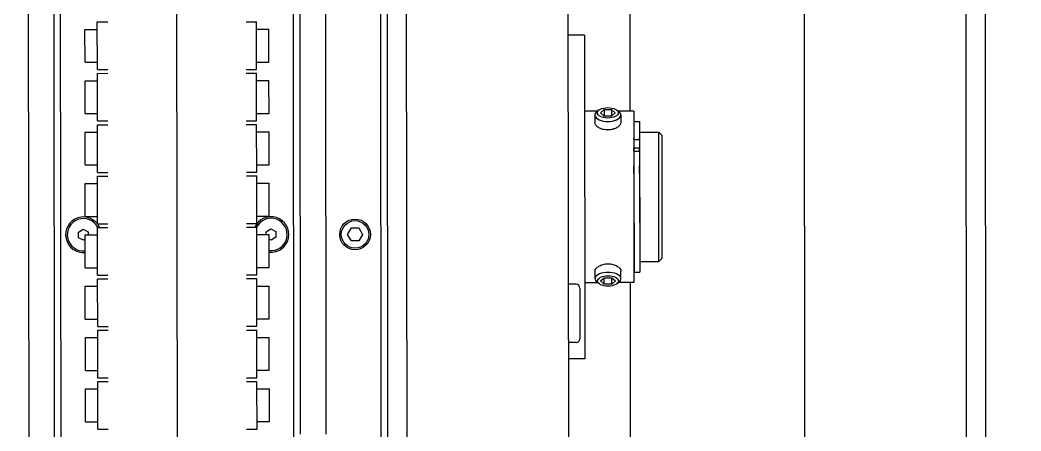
# Model space of a CAD drawing. Header units: feet. Extents: x -99009 to 3252343, y -11094690 to 9035152.
# Drawn here: x 2520354.7 to 2520664.2, y -1972361.6 to -1972234.6 of the extents above; entities that cross this region are included whole.
import ezdxf

# ---------------------------------------------------------------- set-up
doc = ezdxf.new("R2010")
doc.units = ezdxf.units.FT
for name, color, linetype in [('1', 1, 'Continuous'), ('K-LINE', 7, 'Continuous'), ('栗本図面枠', 7, 'Continuous')]:
    doc.layers.add(name, color=color, linetype=linetype)

# ---------------------------------------------------------------- blocks, each defined once
blk = doc.blocks.new('K24582845e8a56')
at = {"layer": '栗本図面枠', "color": 1}
for p, q in [((-3309.55, 250), (-4554.55, 250)), ((-3309.55, 244), (-4548.55, 244)), ((-3359.55, 194), (-4498.55, 194)), ((-4250.55, 149.95), (-4251.55, 148.95)), ((-4211.55, 148.95), (-4251.55, 148.95)), ((-4251.55, 143.1), (-4251.55, 148.95)), ((-4212.55, 149.95), (-4250.55, 149.95)), ((-4212.55, 149.95), (-4211.55, 148.95)), ((-4211.55, 143.1), (-4211.55, 148.95)), ((-4254.85, 143), (-4249.61, 143)), ((-4254.85, 141.25), (-4254.85, 143)), ((-4211.55, 143.1), (-4251.55, 143.1)), ((-4250.3, 143), (-4250.3, 143.1)), ((-4249.25, 143), (-4249.61, 143)), ((-4249.25, 143), (-4248.39, 143)), ((-4249.25, 141.25), (-4249.25, 143)), ((-4248.39, 143), (-4246.69, 143)), ((-4245.66, 143), (-4246.69, 143)), ((-4246.69, 141.25), (-4246.69, 143)), ((-4245.66, 143), (-4243.8, 143)), ((-4245.66, 141.25), (-4245.66, 143)), ((-4243.8, 143), (-4241.11, 143)), ((-4238.81, 143), (-4241.11, 143)), ((-4238.81, 143), (-4208.25, 143)), ((-4212.8, 143), (-4212.8, 143.1)), ((-4208.25, 141.25), (-4208.25, 143)), ((-4467.05, 140), (-4258.05, 140)), ((-4258.05, 141.2), (-4205.05, 141.2)), ((-4258.05, 141.2), (-4258.05, 136.43)), ((-4254.85, 141.25), (-4249.61, 141.25)), ((-4251.55, 141.2), (-4251.55, 141.25)), ((-4249.25, 141.25), (-4249.61, 141.25)), ((-4249.25, 141.25), (-4248.39, 141.25)), ((-4248.39, 141.25), (-4246.69, 141.25)), ((-4245.66, 141.25), (-4246.69, 141.25)), ((-4245.66, 141.25), (-4243.8, 141.25)), ((-4243.8, 141.25), (-4241.11, 141.25)), ((-4238.81, 141.25), (-4241.11, 141.25)), ((-4238.81, 141.25), (-4208.25, 141.25)), ((-4211.55, 141.2), (-4211.55, 141.25)), ((-4205.05, 141.2), (-4205.05, 136.43)), ((-4205.05, 140), (-4125.62, 140)), ((-4258.47, 135.84), (-4258.02, 136.47)), ((-4256.87, 137.2), (-4254.5, 137.2)), ((-4206.24, 137.2), (-4208.6, 137.2)), ((-4204.64, 135.84), (-4205.08, 136.47)), ((-4258.53, 134.35), (-4257.53, 135.51)), ((-4258.53, 134.35), (-4256.53, 134.35)), ((-4258.53, 132.05), (-4258.53, 134.35)), ((-4257.53, 135.51), (-4256.53, 134.35)), ((-4256.53, 134.35), (-4256.53, 132.05)), ((-4206.57, 134.35), (-4205.57, 135.51)), ((-4204.57, 134.35), (-4206.57, 134.35)), ((-4206.57, 132.05), (-4206.57, 134.35)), ((-4205.57, 135.51), (-4204.57, 134.35)), ((-4204.57, 134.35), (-4204.57, 132.05)), ((-4258.53, 132.05), (-4256.53, 132.05)), ((-4257.53, 130.89), (-4258.53, 132.05)), ((-4258.47, 130.56), (-4258.02, 129.93)), ((-4256.53, 132.05), (-4257.53, 130.89)), ((-4204.57, 132.05), (-4206.57, 132.05)), ((-4205.57, 130.89), (-4206.57, 132.05)), ((-4204.57, 132.05), (-4205.57, 130.89)), ((-4204.64, 130.56), (-4205.08, 129.93)), ((-4258.05, 129.97), (-4258.05, 126)), ((-4256.87, 129.2), (-4254.5, 129.2)), ((-4206.24, 129.2), (-4208.6, 129.2)), ((-4205.05, 129.97), (-4205.05, 126)), ((-4281.55, 126), (-4181.55, 126)), ((-4281.55, 126), (-4281.55, 121)), ((-4203.35, 124.5), (-4187.75, 124.5)), ((-4181.55, 126), (-4181.55, 121)), ((-4138.61, 121), (-4512.61, 121)), ((-4204.55, 123.3), (-4204.55, 121)), ((-4186.55, 123.3), (-4186.55, 121)), ((-4063.31, 71), (-5150.61, 71)), ((-5150.61, 65), (-4063.31, 65)), ((-4099.26, 63), (-5294.05, 63)), ((-4222.05, 56.15), (-4220.05, 57.31)), ((-4222.05, 53.85), (-4222.05, 56.15)), ((-4220.05, 57.31), (-4218.05, 56.15)), ((-4218.05, 56.15), (-4218.05, 53.85)), ((-4220.05, 52.69), (-4222.05, 53.85)), ((-4218.05, 53.85), (-4220.05, 52.69)), ((-4158.3, 46), (-5294.05, 46)), ((-5294.05, 38), (-4158.3, 38)), ((-4118.88, 36), (-5194.05, 36)), ((-4273.35, 28.44), (-4283.51, 28.44)), ((-4283.51, 24.61), (-4283.51, 28.44)), ((-4273.35, 24.61), (-4273.35, 28.44)), ((-4257.47, 28.44), (-4267.63, 28.44)), ((-4267.63, 24.61), (-4267.63, 28.44)), ((-4257.47, 24.61), (-4257.47, 28.44)), ((-4241.6, 28.44), (-4251.76, 28.44)), ((-4251.76, 24.61), (-4251.76, 28.44)), ((-4241.6, 24.61), (-4241.6, 28.44)), ((-4225.72, 28.44), (-4235.88, 28.44)), ((-4235.88, 24.61), (-4235.88, 28.44)), ((-4225.72, 24.61), (-4225.72, 28.44)), ((-4221.78, 28.94), (-4220.97, 30.47)), ((-4220.87, 27.47), (-4221.78, 28.94)), ((-4220.97, 30.47), (-4219.24, 30.53)), ((-4209.85, 28.44), (-4220.01, 28.44)), ((-4220.01, 24.61), (-4220.01, 28.44)), ((-4219.24, 30.53), (-4218.32, 29.06)), ((-4218.32, 29.06), (-4218.65, 28.44)), ((-4209.85, 24.61), (-4209.85, 28.44)), ((-4193.97, 28.44), (-4204.13, 28.44)), ((-4204.13, 24.61), (-4204.13, 28.44)), ((-4193.97, 24.61), (-4193.97, 28.44)), ((-4178.1, 28.44), (-4188.26, 28.44)), ((-4188.26, 24.61), (-4188.26, 28.44)), ((-4178.1, 24.61), (-4178.1, 28.44)), ((-4162.22, 28.44), (-4172.38, 28.44)), ((-4172.38, 24.61), (-4172.38, 28.44)), ((-4162.22, 24.61), (-4162.22, 28.44)), ((-4220.01, 27.5), (-4220.87, 27.47)), ((-4271.06, 24.61), (-4285.79, 24.61)), ((-4285.79, 21.41), (-4285.79, 24.61)), ((-4271.06, 21.41), (-4271.06, 24.61)), ((-4255.19, 24.61), (-4269.92, 24.61)), ((-4269.92, 21.41), (-4269.92, 24.61)), ((-4255.19, 21.41), (-4255.19, 24.61)), ((-4239.31, 24.61), (-4254.04, 24.61)), ((-4254.04, 21.41), (-4254.04, 24.61)), ((-4239.31, 21.41), (-4239.31, 24.61)), ((-4223.44, 24.61), (-4238.17, 24.61)), ((-4238.17, 21.41), (-4238.17, 24.61)), ((-4223.44, 21.41), (-4223.44, 24.61)), ((-4207.56, 24.61), (-4222.29, 24.61)), ((-4222.29, 21.41), (-4222.29, 24.61)), ((-4207.56, 21.41), (-4207.56, 24.61)), ((-4191.69, 24.61), (-4206.42, 24.61)), ((-4206.42, 21.41), (-4206.42, 24.61)), ((-4191.69, 21.41), (-4191.69, 24.61)), ((-4175.81, 24.61), (-4190.54, 24.61)), ((-4190.54, 21.41), (-4190.54, 24.61)), ((-4175.81, 21.41), (-4175.81, 24.61)), ((-4159.94, 24.61), (-4174.67, 24.61)), ((-4174.67, 21.41), (-4174.67, 24.61)), ((-4159.94, 21.41), (-4159.94, 24.61)), ((-3264.58, 0), (-4586.7, 0)), ((-4285.79, -24.62), (-4285.79, -21.42)), ((-4271.06, -24.62), (-4271.06, -21.42)), ((-4269.92, -24.62), (-4269.92, -21.42)), ((-4255.19, -24.62), (-4255.19, -21.42)), ((-4254.04, -24.62), (-4254.04, -21.42)), ((-4239.31, -24.62), (-4239.31, -21.42)), ((-4238.17, -24.62), (-4238.17, -21.42)), ((-4223.44, -24.62), (-4223.44, -21.42)), ((-4222.29, -24.62), (-4222.29, -21.42)), ((-4207.56, -24.62), (-4207.56, -21.42)), ((-4206.42, -24.62), (-4206.42, -21.42)), ((-4191.69, -24.62), (-4191.69, -21.42)), ((-4190.54, -24.62), (-4190.54, -21.42)), ((-4175.81, -24.62), (-4175.81, -21.42)), ((-4174.67, -24.62), (-4174.67, -21.42)), ((-4159.94, -24.62), (-4159.94, -21.42)), ((-4271.06, -24.62), (-4285.79, -24.62)), ((-4283.51, -28.44), (-4283.51, -24.62)), ((-4273.35, -28.44), (-4273.35, -24.62)), ((-4255.19, -24.62), (-4269.92, -24.62)), ((-4267.63, -28.44), (-4267.63, -24.62)), ((-4257.47, -28.44), (-4257.47, -24.62)), ((-4239.31, -24.62), (-4254.04, -24.62)), ((-4251.76, -28.44), (-4251.76, -24.62)), ((-4241.6, -28.44), (-4241.6, -24.62)), ((-4223.44, -24.62), (-4238.17, -24.62)), ((-4235.88, -28.44), (-4235.88, -24.62)), ((-4225.72, -28.44), (-4225.72, -24.62)), ((-4207.56, -24.62), (-4222.29, -24.62)), ((-4220.01, -28.44), (-4220.01, -24.62)), ((-4209.85, -28.44), (-4209.85, -24.62)), ((-4191.69, -24.62), (-4206.42, -24.62)), ((-4204.13, -28.44), (-4204.13, -24.62)), ((-4193.97, -28.44), (-4193.97, -24.62)), ((-4175.81, -24.62), (-4190.54, -24.62)), ((-4188.26, -28.44), (-4188.26, -24.62)), ((-4178.1, -28.44), (-4178.1, -24.62)), ((-4159.94, -24.62), (-4174.67, -24.62)), ((-4172.38, -28.44), (-4172.38, -24.62)), ((-4162.22, -28.44), (-4162.22, -24.62)), ((-4221.78, -29.06), (-4220.97, -27.53)), ((-4220.97, -27.53), (-4220.01, -27.5)), ((-4273.35, -28.44), (-4283.51, -28.44)), ((-4257.47, -28.44), (-4267.63, -28.44)), ((-4241.6, -28.44), (-4251.76, -28.44)), ((-4225.72, -28.44), (-4235.88, -28.44)), ((-4220.87, -30.53), (-4221.78, -29.06)), ((-4219.14, -30.47), (-4220.87, -30.53)), ((-4209.85, -28.44), (-4220.01, -28.44)), ((-4218.32, -28.94), (-4219.14, -30.47)), ((-4218.63, -28.44), (-4218.32, -28.94)), ((-4193.97, -28.44), (-4204.13, -28.44)), ((-4178.1, -28.44), (-4188.26, -28.44)), ((-4162.22, -28.44), (-4172.38, -28.44)), ((-4005.55, -36), (-5194.05, -36)), ((-4005.5, -38), (-5294.05, -38)), ((-5294.05, -46), (-4003.38, -46))]:
    blk.add_line(p, q, dxfattribs=at)
for radius in [4.75, 4.25]:
    blk.add_circle((-4220.05, 55), radius, dxfattribs=at)
for centre, radius, start, end in [((-4203.35, 123.3), 1.2, 90, 180), ((-4187.75, 123.3), 1.2, 0, 90), ((-4220.05, 29), 5.5, 354.1561, 245.9664), ((-4220.05, 29), 5, 353.5694, 243.3846), ((-4220.05, -29), 5.5, 114.0336, 5.8439), ((-4220.05, -29), 5, 116.6154, 6.4306)]:
    blk.add_arc(centre, radius, start, end, dxfattribs=at)
for centre, major_axis in [((-4257.53, 133.2), (0, 3.23)), ((-4205.57, 133.2), (0, -3.23))]:
    blk.add_ellipse(centre, major_axis=major_axis, ratio=0.5, dxfattribs=at)
for centre, major_axis in [((-4256.87, 133.2), (0, 4)), ((-4206.24, 133.2), (0, -4))]:
    blk.add_ellipse(centre, major_axis=major_axis, ratio=0.5, start_param=2.526113, end_param=6.898665, dxfattribs=at)
for points, knots in [([(-4254.5, 137.2), (-4254.25, 137.2), (-4253.97, 137.1), (-4253.43, 136.69), (-4253.17, 136.38), (-4252.75, 135.67), (-4252.56, 135.22), (-4252.3, 134.24), (-4252.24, 133.7), (-4252.24, 133.2)], [1.8110727, 1.8110727, 1.8110727, 1.8110727, 1.9619941, 1.9619941, 2.1129154, 2.1129154, 2.2638395, 2.2638395, 2.4147636, 2.4147636, 2.4147636, 2.4147636]), ([(-4208.6, 129.2), (-4208.86, 129.2), (-4209.14, 129.3), (-4209.68, 129.71), (-4209.94, 130.02), (-4210.36, 130.73), (-4210.55, 131.18), (-4210.8, 132.16), (-4210.87, 132.7), (-4210.87, 133.7), (-4210.8, 134.24), (-4210.55, 135.22), (-4210.36, 135.67), (-4209.94, 136.38), (-4209.68, 136.69), (-4209.14, 137.1), (-4208.86, 137.2), (-4208.6, 137.2)], [0.603691, 0.603691, 0.603691, 0.603691, 0.754612, 0.754612, 0.905534, 0.905534, 1.056458, 1.056458, 1.207382, 1.207382, 1.358306, 1.358306, 1.50923, 1.50923, 1.660151, 1.660151, 1.811073, 1.811073, 1.811073, 1.811073]), ([(-4252.24, 133.2), (-4252.24, 132.7), (-4252.3, 132.16), (-4252.56, 131.18), (-4252.75, 130.73), (-4253.17, 130.02), (-4253.43, 129.71), (-4253.97, 129.3), (-4254.25, 129.2), (-4254.5, 129.2)], [0, 0, 0, 0, 0.1509241, 0.1509241, 0.3018481, 0.3018481, 0.4527695, 0.4527695, 0.6036909, 0.6036909, 0.6036909, 0.6036909])]:
    blk.add_open_spline(points, degree=3, knots=knots, dxfattribs=at)

msp = doc.modelspace()

# ---------------------------------------------------------------- linework, layer by layer
at = {"layer": '1'}
msp.add_arc((2520410.24778, -1978395.99612), 100000, 84.1346387202, 194.3871675539, dxfattribs=at)

# ---------------------------------------------------------------- block references
at = {"layer": 'K-LINE', "color": 2, "linetype": 'Continuous', "lineweight": 15, "rotation": 270.0650517140735}
msp.add_blockref('K24582845e8a56', (2520408.11897, -1976520.99344), dxfattribs=at)

doc.saveas('drawing.dxf')
